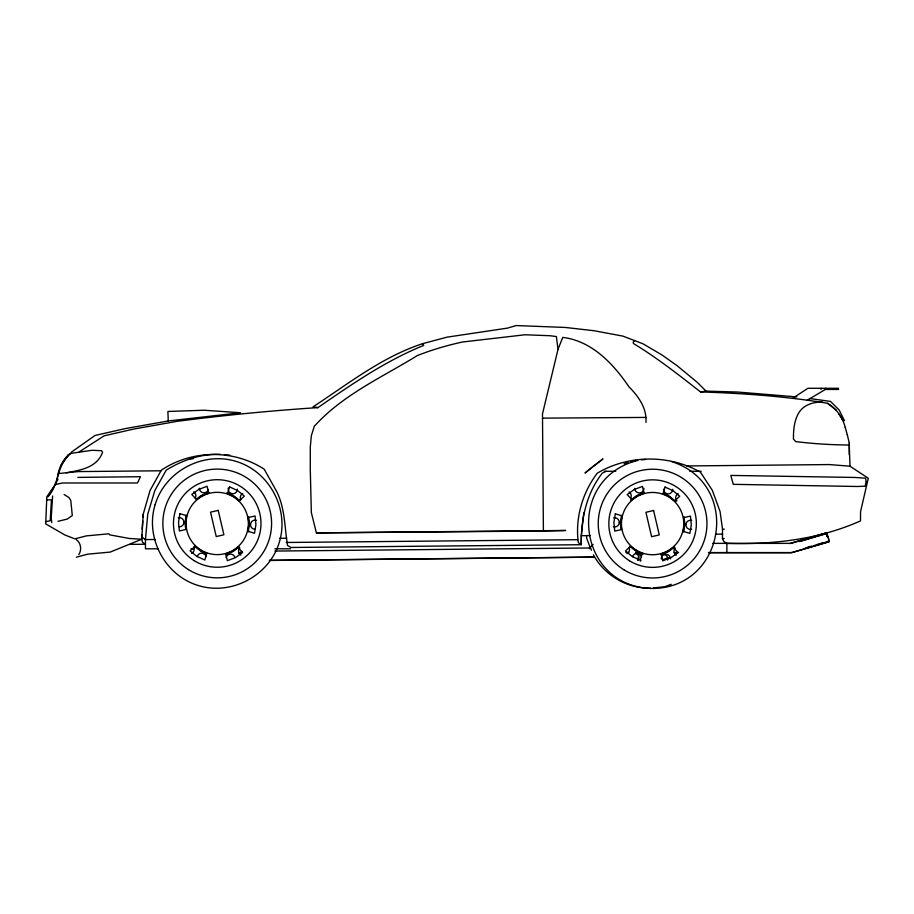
<?xml version="1.0" encoding="UTF-8"?>
<svg xmlns="http://www.w3.org/2000/svg" width="914" height="914" viewBox="0 0 914 914"><rect width="100%" height="100%" fill="white"/><g stroke="black" fill="none" stroke-linecap="round" stroke-linejoin="round"><path stroke-width="1.37" d="M606.096 471.327L602.303 473.144C586.4 493.491 580.904 519.346 581.258 544.71L290.88 547.475L287.556 545.464C284.54 527.801 285.191 508.424 276.714 491.572L264.203 469.179C233.356 449.197 191.814 449.734 161.332 470.184L150.01 490.578L143.201 514.262L141.761 539.237L142.504 542.231L145.429 544.241L130.256 544.39M583.783 512.845L581.327 535.41L581.258 544.71L578.334 542.688C574.997 518.307 582.367 492.806 597.253 473.201C628.501 454.669 668.865 454.327 700.478 472.184L712.326 490.327L720.072 511.52L722.517 529.229L722.448 538.529L723.819 541.534L726.87 543.373C772.33 544.767 818.59 539.603 860.485 520.911L860.554 511.612L868.3 478.273L850.009 466.209L829.455 464.563L686.745 465.957M849.289 443.039L849.255 454.669M826.427 534.13L828.427 538.38M142.173 529.172L142.733 521.037M143.007 516.97L143.201 514.262M155.449 539.5L145.463 539.591L147.748 514.228L154.832 490.532L166.234 470.127C182.423 460.188 201.114 453.652 220.263 454.304M57.262 480.456C57.662 470.322 62.026 460.096 69.852 453.527L92.108 450.282L101.603 450.716L102.597 452.293C96.895 467.785 80.272 470.264 66.242 472.778M52.612 495.982L51.218 518.089L51.744 522.614M186.102 515.13L185.005 523.471L185.736 529.023M248.334 531.811L249.431 523.471L248.517 516.524M621.486 515.268L620.389 523.608L621.12 529.16M683.718 531.937L684.815 523.608L683.901 516.661M71.064 453.481C56.508 463.661 59.604 484.317 47.882 496.805L53.56 487.585M558.008 349.342L542.482 413.951L543.396 531.023L316.393 532.885L311.343 512.617L310.269 469.328L310.269 447.403L311.343 435.647L314.393 425.981L315.319 425.181C343.538 394.414 382.52 377.071 417.538 355.455A238.645 176.928 -1.9 0 1 462.484 342.007L525.116 334.764L550.011 335.724L556.386 336.558L558.008 349.342L562.761 337.38C591.884 340.945 613.26 363.726 628.958 386.805C638.532 396.448 646.963 408.204 645.958 422.451M637.481 560.145L639.115 554.787M60.564 466.231L68.481 454.772M203.559 553.621L204.039 552.582M230.408 494.36L230.876 493.309M638.943 553.758L639.412 552.707M665.78 494.497L666.26 493.446M78.821 554.558C81.894 549.931 81.015 542.95 76.353 539.706M799.03 541.556L825.422 533.73M800.138 541.396L816.008 536.644M57.982 479.473L55 484.626L62.506 482.98L137.488 482.98L140.459 476.708L77.77 477.405M56.325 482.969L46.82 496.805L45.7 523.871L64.62 534.85L74.845 538.883L86.282 535.89L108.869 533.799L109.623 534.839L129.274 538.472L141.761 539.237L110.228 552.079L87.87 554.147L76.353 557.163M634.556 340.568L633.185 342.133L633.459 343.515C657.132 357.842 678.794 374.946 700.535 391.923C743.013 393.271 785.663 396.322 827.57 403.291C836.39 408.627 842.731 417.504 845.256 427.466M593.117 544.447L589.439 548.126L589.701 548.743M71.223 452.281L94.987 435.487L124.795 428.689L168.256 420.966L240.542 412.762L204.256 410.237L167.902 411.46L168.256 420.966M238.691 553.541L242.141 551.371M196.247 499.307L201.114 495.571L208.883 492.36M239.16 546.892L233.321 551.371L225.552 554.581M630.66 500.187L636.498 495.708L644.267 492.486M674.543 547.018L668.705 551.496L660.936 554.718M317.923 407.61C351.582 384.394 385.719 360.744 423.73 345.412L422.611 343.675C382.223 356.848 348.165 383.834 313.034 406.867L317.923 407.61A2148.437 2071.969 -12.2 0 0 177.396 421.297L133.935 429.009L104.127 435.818L79.29 451.836M793.112 398.013L807.885 388.29L838.481 388.29L838.481 389.444L825.365 389.444L807.188 400.263M637.858 460.428C565.252 478.308 575.786 585.097 650.482 588.445C725.248 589.964 742.716 484.089 671.424 461.524M662.387 559.916L668.225 557.711M671.242 584.297L664.638 586.777L653.396 587.885M422.611 343.675L446.82 337.197L507.556 328.103L516.136 325.555L565.366 327.452L594.397 330.777L622.971 336.135L643.045 343.824L662.01 354.986L677.091 365.68L697.313 382.395L706.054 391.123L737.689 392.049L796.871 396.916M789.799 543.522L825.262 533.182M826.37 533.022L790.896 543.373L712.703 543.373M818.647 535.878L826.53 533.582M807.942 547.223L811.883 546.069M817.139 544.538L823.72 542.619M805.097 548.217L809.039 547.063M814.305 545.532L818.247 544.378M820.875 543.613L827.456 541.694M827.821 542.025L791.101 552.73L708.716 552.73M828.929 541.865L792.21 552.57L708.396 552.57M624.056 463.764L628.032 462.633M630.683 461.89L635.984 460.393M57.982 521.323L67.202 519.083L72.297 515.565L70.755 500.369L68.893 497.467L64.129 494.508M45.711 521.677L50.19 520.752L51.39 500.975L51.253 499.867L46.671 499.867M700.535 391.923L706.054 391.123M58.393 473.555L78.376 471.59L160.99 470.779M641.411 459.845L645.49 459.445M650.597 588.159C627.975 588.707 605.696 576.083 594.329 556.489M822.554 402.011C816.625 401.954 810.615 403.051 805.497 406.124C794.803 412.477 793.226 428.118 793.478 439.086L795.683 441.565C813.357 443.793 831.386 444.878 849.255 445.015L850.009 466.209M543.396 531.023L565.675 530.474L316.393 532.885M715.536 534.21L722.666 534.13M722.517 529.229L724.254 529.217M279.547 538.289L286.676 538.22M581.475 535.684L590.033 535.604M286.231 542.482L577.614 539.694M722.448 538.529L724.185 538.517M274.954 551.062L590.547 547.966L591.507 550.262M269.287 560.316L594.397 557.14L593.437 554.844M269.607 560.465L593.22 557.14M542.516 418.144L645.958 417.424M190.215 458.805L193.071 458.805M604.337 471.281L615.739 471.281M689.807 471.281L701.209 471.281M158.271 548.8L145.463 548.8L145.463 539.226M190.98 548.8L193.825 548.8M274.886 548.8L290.526 548.8M625.964 552.57L628.809 552.57M635.916 552.57L638.749 552.57M674.281 552.57L678.542 552.57M636.224 552.73L639.069 552.73M674.601 552.73L677.445 552.73M613.648 517.884A4.604 4.604 0 0 1 619.292 522.522L620.526 522.557M684.677 524.647L685.923 524.693M183.908 522.385L185.142 522.42M249.293 524.51L250.539 524.556M224.341 454.669L229.78 455.161M809.496 398.538L830.506 401.406L839.246 410.135L844.49 420.748M663.358 493.491L668.705 495.708L676.017 501.66M643.056 554.215L636.498 551.496L629.826 546.378M635.55 553.473L636.658 553.93A4.604 4.604 0 0 1 638.338 560.213M226.763 492.863L233.321 495.571L239.994 500.689M206.461 553.576L201.114 551.371L194.442 546.252M828.598 541.202L828.644 539.317M145.463 539.591L142.538 537.581L141.796 534.599M827.57 403.291L836.401 410.283M838.915 413.996L843.131 420.68M640.931 492.623L641.342 493.697M663.861 553.507L664.261 554.581M590.204 547.589L586.719 538.346L586.445 535.535M205.559 492.486L205.958 493.571M228.477 553.37L228.888 554.455M845.256 427.364L847.267 434.721M847.267 434.618L849.289 443.153M826.656 535.57L826.873 536.507M825.365 388.29L825.365 389.444M821.001 388.29L821.001 389.444M726.87 543.373L726.87 552.57M197.23 556.592A4.604 4.604 0 0 1 202.874 553.336L203.982 553.804A4.604 4.604 0 0 1 206.118 556.592M226.044 557.529A4.604 4.604 0 0 1 228.192 554.741L229.3 554.284A4.604 4.604 0 0 1 234.944 557.529M193.597 547.235A4.604 4.604 0 0 1 191.712 553.461M641.045 560.213A4.604 4.604 0 0 1 640.314 561.173M632.614 556.729A4.604 4.604 0 0 1 638.246 553.473L639.354 553.93A4.604 4.604 0 0 1 641.502 556.729M661.268 558.854A4.604 4.604 0 0 1 663.575 554.867L664.684 554.41A4.604 4.604 0 0 1 670.476 558.854M629.095 492.018A4.604 4.604 0 0 1 630.58 498.358M643.924 488.35A4.604 4.604 0 0 1 641.628 492.338L640.52 492.795A4.604 4.604 0 0 1 634.727 488.35M691.692 529.286A4.604 4.604 0 0 1 685.9 524.842L686.06 523.653A4.604 4.604 0 0 1 691.692 520.397M672.738 489.287A4.604 4.604 0 0 1 666.946 493.731L665.838 493.274A4.604 4.604 0 0 1 663.541 489.287M619.292 522.522A4.604 4.604 0 0 1 613.363 526.772M676.92 500.815A4.604 4.604 0 0 1 678.108 493.617M628.981 547.36A4.604 4.604 0 0 1 627.095 553.587M676.223 555.266A4.604 4.604 0 0 1 675.275 548.023M826.347 534.382A4.604 0.571 73.7 0 1 827.044 534.005A4.604 0.571 73.7 0 1 828.849 539.911A4.604 0.571 73.7 0 1 828.472 541.317M827.935 541.385A4.604 0.571 73.7 0 1 827.364 541.465M825.159 533.353A4.604 0.571 73.7 0 1 826.05 534.416M193.722 491.881A4.604 4.604 0 0 1 195.196 498.221M208.392 489.413A4.604 4.604 0 0 1 206.244 492.2L205.136 492.657A4.604 4.604 0 0 1 199.343 488.213M255.12 529.309A4.604 4.604 0 0 1 250.527 524.705L250.676 523.516A4.604 4.604 0 0 1 256.32 520.26M237.366 489.161A4.604 4.604 0 0 1 231.573 493.606L230.465 493.137A4.604 4.604 0 0 1 228.317 487.962M178.264 517.758A4.604 4.604 0 0 1 183.897 521.78A4.604 4.604 0 0 1 179.167 526.83M240.85 555.129A4.604 4.604 0 0 1 239.891 547.897M240.839 499.707A4.604 4.604 0 0 1 242.724 493.48M664.364 554.41A4.604 4.604 0 0 1 667.62 560.042M155.14 504.642C144.858 537.809 165.103 575.683 198.395 585.554C231.562 595.837 269.436 575.58 279.307 542.288C289.589 509.132 269.333 471.258 236.041 461.387C202.874 451.105 165 471.361 155.14 504.642M179.932 513.668L178.516 522.294L179.373 530.988L186.193 529.4L185.508 522.522L186.639 515.702L179.932 513.668M248.928 524.419L247.808 531.24L254.503 533.273L255.92 524.647L255.063 515.953L248.254 517.541L248.928 524.419M615.316 513.805L613.9 522.431L614.756 531.125L621.566 529.537L620.892 522.659L622.011 515.839L615.316 513.805M684.312 524.556L683.181 531.377L689.876 533.399L691.304 524.785L690.447 516.079L683.626 517.678L684.312 524.556M866.221 481.667L865.101 486.179L857.538 486.488L733.279 484.34L730.8 475.417L855.287 477.462L865.581 478.193L866.221 481.667M206.838 553.313L204.805 560.008L196.853 556.398L190.089 550.856L195.196 546.069L200.543 550.457L206.838 553.313M229.631 486.934L227.597 493.629L233.893 496.485L239.24 500.872L244.346 496.085L237.594 490.544L229.631 486.934M642.222 553.438L640.188 560.145L632.225 556.535L625.473 550.993L630.58 546.206L635.927 550.594L642.222 553.438M665.015 487.071L662.981 493.766L669.276 496.622L674.623 500.998L679.73 496.211L672.967 490.669L665.015 487.071M592.66 466.688L585.017 473.029L602.966 458.908L592.66 466.688M198.886 489.367L191.78 494.451L196.567 499.558L202.188 495.537L208.655 493.103L207.067 486.282L198.886 489.367M237.869 547.383L232.247 551.405L225.781 553.838L227.369 560.659L235.549 557.574L242.656 552.49L237.869 547.383M634.27 489.493L627.164 494.588L631.951 499.695L637.572 495.662L644.039 493.229L642.451 486.419L634.27 489.493M673.252 547.509L667.631 551.542L661.165 553.975L662.753 560.796L670.933 557.711L678.039 552.616L673.252 547.509M218.206 510.378L210.54 512.16L216.241 536.564L223.896 534.781L218.206 510.378M653.579 510.503L645.924 512.297L651.613 536.701L659.28 534.907L653.579 510.503M629.495 560.773A43.758 43.758 0 0 0 696.331 525.024A43.758 43.758 0 0 0 631.962 485.014A43.758 43.758 0 0 0 629.495 560.773M623.896 569.776A54.372 54.372 0 0 0 706.933 525.379A54.372 54.372 0 0 0 626.958 475.657A54.372 54.372 0 0 0 623.896 569.776M636.155 550.057A31.156 31.156 0 0 0 683.729 524.613A31.156 31.156 0 0 0 637.915 496.131A31.156 31.156 0 0 0 636.155 550.057M194.122 560.636A43.758 43.758 0 0 0 260.958 524.899A43.758 43.758 0 0 0 196.59 484.877A43.758 43.758 0 0 0 194.122 560.636M200.772 549.931A31.156 31.156 0 0 0 248.357 524.487A31.156 31.156 0 0 0 202.531 496.005A31.156 31.156 0 0 0 200.772 549.931M188.513 569.639A54.372 54.372 0 0 0 271.561 525.242A54.372 54.372 0 0 0 191.586 475.52A54.372 54.372 0 0 0 188.513 569.639"/></g></svg>
